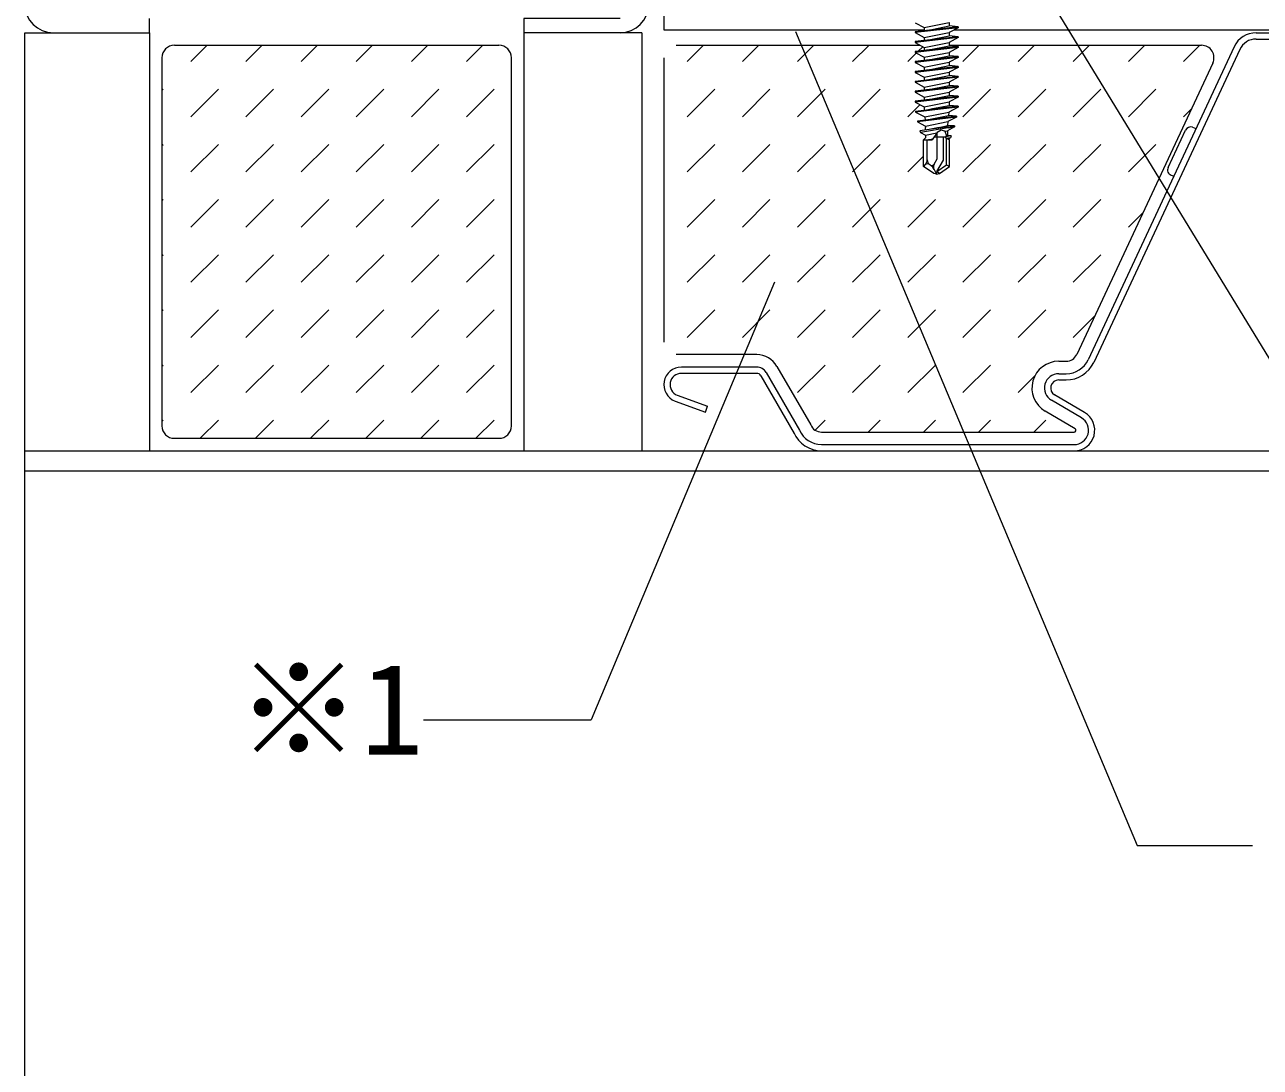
# Model space of a CAD drawing. Units: millimetres, scale not verified. Extents: x -675 to 675, y -471 to 460.
# Drawn here: x -411.8 to -213.8, y -96.2 to 70.8 of the extents above; entities that cross this region are included whole.
import ezdxf
from ezdxf.enums import TextEntityAlignment as Align

# ---------------------------------------------------------------- set-up
doc = ezdxf.new("R2010")
doc.units = ezdxf.units.MM
doc.header["$LTSCALE"] = 5
for name, color, linetype, lineweight in [('1-0_芯・寸法線', 7, 'Continuous', 9), ('1-6_アンカー類', 4, 'Continuous', 9), ('1-8_下地など', 7, 'Continuous', 9), ('1-9_下地鋼板', 1, 'Continuous', 9), ('1-A_元図・躯体', 7, 'Continuous', 9), ('1-B_その他', 33, 'Continuous', 18)]:
    doc.layers.add(name, color=color, linetype=linetype, lineweight=lineweight)
doc.styles.add('ＭＳ ゴシック', font='')
doc.styles.get('ＭＳ ゴシック').set_extended_font_data('MS Gothic')

msp = doc.modelspace()

# ---------------------------------------------------------------- linework, layer by layer
at = {"layer": '1-0_芯・寸法線'}
for p, q in [((-254.29, 85.968), (-179.653, -36.322)), ((-288.28, 69.734), (-233.534, -60.706)), ((-291.619, 29.582), (-321.051, -40.547)), ((-347.9, -40.547), (-321.051, -40.547)), ((-233.534, -60.706), (-215.059, -60.706))]:
    msp.add_line(p, q, dxfattribs=at)
at = {"layer": '1-6_アンカー類'}
for p, q in [((-262.227, 70.514), (-269.127, 69.719)), ((-262.227, 70.364), (-269.127, 69.569)), ((-269.127, 69.719), (-269.127, 69.569)), ((-267.677, 70.388), (-267.677, 69.887)), ((-267.195, 69.942), (-263.677, 70.641)), ((-263.677, 71.183), (-263.677, 70.641)), ((-262.227, 70.514), (-263.677, 70.641)), ((-262.227, 70.364), (-263.677, 69.593)), ((-263.677, 69.593), (-263.677, 69.051)), ((-262.227, 70.514), (-262.227, 70.364)), ((-262.227, 68.924), (-269.127, 68.129)), ((-262.227, 68.774), (-269.127, 67.979)), ((-269.127, 68.129), (-269.127, 67.979)), ((-262.227, 67.334), (-269.127, 66.539)), ((-267.677, 68.798), (-267.677, 68.297)), ((-267.195, 68.352), (-263.677, 69.051)), ((-267.195, 66.762), (-263.677, 67.461)), ((-262.227, 68.924), (-263.677, 69.051)), ((-262.227, 68.774), (-263.677, 68.003)), ((-263.677, 68.003), (-263.677, 67.461)), ((-262.227, 67.334), (-263.677, 67.461)), ((-262.227, 68.924), (-262.227, 68.774)), ((-262.227, 67.334), (-262.227, 67.184)), ((-262.227, 67.184), (-269.127, 66.389)), ((-269.127, 66.539), (-269.127, 66.389)), ((-262.227, 65.744), (-269.127, 64.949)), ((-262.227, 65.594), (-269.127, 64.799)), ((-267.677, 67.208), (-267.677, 66.707)), ((-267.677, 65.618), (-267.677, 65.117)), ((-267.195, 65.172), (-263.677, 65.871)), ((-262.227, 67.184), (-263.677, 66.413)), ((-263.677, 66.413), (-263.677, 65.871)), ((-262.227, 65.744), (-263.677, 65.871)), ((-262.227, 65.594), (-263.677, 64.823)), ((-262.227, 65.744), (-262.227, 65.594)), ((-269.127, 64.949), (-269.127, 64.799)), ((-262.227, 64.154), (-269.127, 63.359)), ((-262.227, 64.004), (-269.127, 63.209)), ((-267.677, 64.028), (-267.677, 63.527)), ((-267.195, 63.582), (-263.677, 64.281)), ((-263.677, 64.823), (-263.677, 64.281)), ((-262.227, 64.154), (-263.677, 64.281)), ((-262.227, 64.004), (-263.677, 63.233)), ((-262.227, 64.154), (-262.227, 64.004)), ((-269.127, 63.359), (-269.127, 63.209)), ((-262.227, 62.564), (-269.127, 61.769)), ((-262.227, 62.414), (-269.127, 61.619)), ((-269.127, 61.769), (-269.127, 61.619)), ((-267.677, 62.438), (-267.677, 61.937)), ((-267.195, 61.992), (-263.677, 62.691)), ((-263.677, 63.233), (-263.677, 62.691)), ((-262.227, 62.564), (-263.677, 62.691)), ((-262.227, 62.414), (-263.677, 61.643)), ((-263.677, 61.643), (-263.677, 61.101)), ((-262.227, 62.564), (-262.227, 62.414)), ((-262.227, 60.974), (-269.127, 60.179)), ((-262.227, 60.824), (-269.127, 60.029)), ((-269.127, 60.179), (-269.127, 60.029)), ((-267.677, 60.848), (-267.677, 60.347)), ((-267.195, 60.402), (-263.677, 61.101)), ((-267.195, 58.812), (-263.677, 59.511)), ((-262.227, 60.974), (-263.677, 61.101)), ((-262.227, 60.824), (-263.677, 60.053)), ((-263.677, 60.053), (-263.677, 59.511)), ((-262.227, 59.384), (-263.677, 59.511)), ((-262.227, 60.974), (-262.227, 60.824)), ((-262.227, 59.384), (-269.127, 58.589)), ((-262.227, 59.234), (-269.127, 58.439)), ((-269.127, 58.589), (-269.127, 58.439)), ((-269.033, 56.999), (-265.065, 57.467)), ((-267.677, 59.258), (-267.677, 58.757)), ((-267.677, 57.668), (-267.677, 57.393)), ((-266.333, 57.393), (-263.677, 57.921)), ((-262.227, 57.794), (-265.065, 57.467)), ((-262.227, 57.644), (-263.722, 56.849)), ((-262.227, 59.234), (-263.677, 58.463)), ((-263.677, 58.463), (-263.677, 57.921)), ((-262.227, 57.794), (-263.677, 57.921)), ((-262.227, 59.384), (-262.227, 59.234)), ((-262.227, 57.794), (-262.227, 57.644)), ((-269.033, 56.999), (-269.033, 56.849)), ((-262.479, 56.204), (-268.715, 55.409)), ((-262.479, 56.054), (-268.715, 55.259)), ((-267.677, 57.393), (-267.657, 57.162)), ((-267.566, 56.07), (-267.524, 55.561)), ((-267.182, 57.218), (-266.333, 57.393)), ((-266.967, 55.632), (-263.766, 56.317)), ((-262.479, 56.054), (-263.849, 55.326)), ((-263.722, 56.849), (-263.766, 56.317)), ((-262.479, 56.204), (-263.766, 56.317)), ((-262.479, 56.204), (-262.479, 56.054)), ((-268.715, 55.409), (-268.715, 55.259)), ((-263.836, 54.467), (-268.334, 53.825)), ((-268.334, 53.825), (-268.242, 53.587)), ((-263.815, 54.32), (-268.242, 53.587)), ((-267.442, 54.583), (-267.427, 54.393)), ((-267.427, 53.954), (-267.427, 54.393)), ((-265.278, 54.393), (-266.836, 54.039)), ((-265.577, 49.353), (-265.577, 53.591)), ((-265.278, 54.393), (-263.9, 54.711)), ((-264.34, 53.78), (-263.927, 53.864)), ((-264.34, 53.78), (-264.09, 53.058)), ((-262.797, 54.464), (-263.927, 53.864)), ((-263.927, 53.864), (-263.927, 53.095)), ((-263.849, 55.326), (-263.9, 54.711)), ((-262.797, 54.614), (-263.9, 54.711)), ((-263.836, 54.467), (-262.797, 54.614)), ((-263.815, 54.32), (-262.797, 54.464)), ((-262.797, 54.614), (-262.797, 54.464)), ((-267.777, 52.393), (-267.427, 52.72)), ((-267.777, 48.148), (-267.777, 52.393)), ((-267.777, 52.393), (-266.354, 52.393)), ((-267.427, 53.154), (-267.427, 52.72)), ((-267.177, 49.197), (-267.177, 52.393)), ((-266.964, 52.393), (-266.246, 52.559)), ((-266.547, 52.468), (-266.964, 52.393)), ((-266.03, 52.893), (-264.221, 52.893)), ((-264.577, 49.145), (-264.577, 52.893)), ((-263.324, 53.043), (-264.232, 52.881)), ((-264.09, 53.058), (-263.927, 53.095)), ((-263.461, 52.691), (-264.087, 52.584)), ((-264.077, 48.408), (-264.077, 52.581)), ((-263.324, 53.043), (-263.927, 53.095)), ((-263.907, 52.529), (-263.731, 52.547)), ((-263.907, 52.529), (-263.577, 52.393)), ((-263.461, 52.691), (-263.731, 52.547)), ((-263.577, 52.393), (-263.731, 52.547)), ((-263.577, 48.148), (-263.577, 52.393)), ((-263.324, 53.043), (-263.461, 52.691)), ((-267.537, 48.37), (-267.777, 48.148)), ((-266.128, 46.993), (-267.777, 48.148)), ((-266.774, 48.422), (-266.706, 48.375)), ((-266.076, 47.658), (-265.677, 46.893)), ((-266.058, 48.519), (-265.577, 49.353)), ((-265.63, 47.321), (-264.577, 49.145)), ((-265.63, 47.321), (-264.077, 48.408)), ((-265.226, 46.993), (-263.577, 48.148)), ((-264.077, 48.408), (-263.577, 48.148)), ((-265.677, 46.893), (-266.128, 46.993)), ((-265.63, 47.321), (-265.677, 46.893)), ((-265.677, 46.893), (-265.226, 46.993)), ((-265.226, 46.993), (-265.63, 47.321))]:
    msp.add_line(p, q, dxfattribs=at)
for points in [[(-269.127, 71.159), (-267.677, 70.388), (-263.677, 71.183)], [(-269.127, 69.569), (-267.677, 68.798), (-263.677, 69.593)], [(-269.127, 67.979), (-267.677, 67.208), (-263.677, 68.003)], [(-269.127, 66.389), (-267.677, 65.618), (-263.677, 66.413)], [(-269.127, 64.799), (-267.677, 64.028), (-263.677, 64.823)], [(-269.127, 63.209), (-267.677, 62.438), (-263.677, 63.233)], [(-269.127, 61.619), (-267.677, 60.848), (-263.677, 61.643)], [(-269.127, 60.029), (-267.677, 59.258), (-263.677, 60.053)], [(-269.127, 58.439), (-267.677, 57.668), (-263.677, 58.463)], [(-262.227, 57.644), (-265.048, 57.319), (-269.033, 56.849)], [(-269.033, 56.849), (-267.566, 56.07), (-263.722, 56.849)], [(-268.715, 55.259), (-267.442, 54.583), (-263.849, 55.326)], [(-268.242, 53.587), (-267.427, 53.154), (-265.623, 53.52)], [(-264.34, 53.78), (-264.958, 53.942), (-265.577, 53.591), (-266.354, 52.393)], [(-266.246, 52.559), (-266.547, 52.468), (-266.354, 52.393)], [(-263.907, 52.529), (-264.087, 52.584), (-264.232, 52.881), (-264.09, 53.058)]]:
    msp.add_lwpolyline(points, dxfattribs=at)
for centre, radius, start, end in [((-268.304, 49.197), 1.128, 312.846, 0), ((-267.123, 47.923), 0.609, 55, 132.846), ((-266.231, 49.197), 0.945, 180, 235), ((-266.448, 48.744), 0.45, 235, 330), ((-267.862, 46.725), 2.015, 27.6, 55), ((-265.284, 48.072), 0.894, 150, 207.6)]:
    msp.add_arc(centre, radius, start, end, dxfattribs=at)
at = {"layer": '1-8_下地など', "lineweight": 18}
msp.add_line((-391.803, 69.546), (-391.803, 71.846), dxfattribs=at)
at = {"layer": '1-8_下地など'}
for p, q in [((-411.803, 69.546), (-391.803, 69.546)), ((-411.803, -122.439), (-411.803, 69.546)), ((-391.803, 69.546), (-391.803, 2.561)), ((-312.908, 69.546), (-331.803, 69.546)), ((-331.803, 69.546), (-331.803, 2.561)), ((-312.908, 69.546), (-312.908, 2.561)), ((-411.803, 2.561), (318.197, 2.561)), ((-411.803, -0.639), (318.197, -0.639))]:
    msp.add_line(p, q, dxfattribs=at)
at = {"layer": '1-8_下地など', "lineweight": 18}
msp.add_lwpolyline([(-316.403, 71.846), (-331.803, 71.846), (-331.803, 69.546)], dxfattribs=at)
msp.add_arc((-407.203, 74.146), 4.6, 180, 270, dxfattribs=at)
at = {"layer": '1-8_下地など'}
msp.add_arc((-316.403, 74.146), 4.6, 270, 0, dxfattribs=at)
at = {"layer": '1-9_下地鋼板'}
for p, q in [((-309.381, 114.692), (-309.381, 70.046)), ((-309.381, 70.046), (-267.677, 70.046)), ((-262.826, 70.046), (-138.318, 70.046))]:
    msp.add_line(p, q, dxfattribs=at)
at = {"layer": '1-A_元図・躯体'}
for p, q in [((-214.456, 69.546), (-174.456, 69.546)), ((-214.469, 68.546), (-174.508, 68.546)), ((-217.979, 67.311), (-241.384, 17.152)), ((-217.073, 66.888), (-240.477, 16.729)), ((-228.571, 47.942), (-225.768, 53.948)), ((-224.67, 54.403), (-224.098, 54.195)), ((-228.075, 46.743), (-227.648, 46.587)), ((-294.502, 15.972), (-306.564, 15.972)), ((-294.502, 14.972), (-306.564, 14.972)), ((-293.843, 14.592), (-288.506, 5.348)), ((-292.977, 15.092), (-287.64, 5.848)), ((-246.098, 14.916), (-244.894, 14.916)), ((-246.098, 13.916), (-244.894, 13.916)), ((-307.584, 10.53), (-302.723, 8.774)), ((-307.245, 11.47), (-302.384, 9.715)), ((-242.448, 7.821), (-247.26, 10.655)), ((-241.941, 8.683), (-246.752, 11.517)), ((-302.723, 8.774), (-302.384, 9.715)), ((-284.106, 3.561), (-243.61, 3.561)), ((-284.106, 2.561), (-243.61, 2.561))]:
    msp.add_line(p, q, dxfattribs=at)
for centre, radius, start, end in [((-214.469, 65.673), 3.873, 89.806, 154.986), ((-214.469, 65.673), 2.873, 90, 154.986), ((-224.972, 53.576), 0.88, 69.995, 154.989), ((-227.773, 47.57), 0.88, 154.991, 249.999), ((-306.564, 13.156), 2.817, 90, 248.783), ((-294.502, 14.212), 1.761, 29.999, 90), ((-244.894, 18.789), 3.873, 270, 335.001), ((-244.894, 18.789), 4.873, 270, 335.001), ((-306.564, 13.156), 1.817, 90, 248.783), ((-294.502, 14.212), 0.761, 29.999, 90), ((-246.098, 12.627), 2.289, 90, 239.499), ((-246.098, 12.627), 1.289, 90, 239.499), ((-243.61, 5.85), 3.289, 270, 59.499), ((-243.61, 5.85), 2.289, 270, 59.499), ((-284.106, 7.434), 4.873, 203.679, 270), ((-284.106, 7.434), 3.873, 203.679, 270)]:
    msp.add_arc(centre, radius, start, end, dxfattribs=at)
at = {"layer": '1-B_その他'}
for p, q in [((-387.803, 67.546), (-335.803, 67.546)), ((-385.188, 64.923), (-382.565, 67.546)), ((-376.349, 64.923), (-373.726, 67.546)), ((-367.51, 64.923), (-364.887, 67.546)), ((-358.671, 64.923), (-356.048, 67.546)), ((-349.832, 64.923), (-347.21, 67.546)), ((-340.993, 64.923), (-338.371, 67.546)), ((-307.381, 67.546), (-268.311, 67.546)), ((-305.638, 64.923), (-303.015, 67.546)), ((-296.799, 64.923), (-294.177, 67.546)), ((-287.96, 64.923), (-285.338, 67.546)), ((-279.122, 64.923), (-276.499, 67.546)), ((-263.677, 67.546), (-223.217, 67.546)), ((-261.444, 64.923), (-258.821, 67.546)), ((-252.605, 64.923), (-249.982, 67.546)), ((-243.766, 64.923), (-241.144, 67.546)), ((-234.927, 64.923), (-232.305, 67.546)), ((-226.089, 64.923), (-223.466, 67.546)), ((-389.803, 65.546), (-389.803, 6.561)), ((-333.803, 6.561), (-333.803, 65.546)), ((-309.381, 65.546), (-309.381, 19.972)), ((-270.283, 64.923), (-268.924, 66.282)), ((-268.606, 66.599), (-267.886, 67.32)), ((-221.405, 64.7), (-243.196, 17.998)), ((-389.803, 60.307), (-389.607, 60.504)), ((-385.188, 56.084), (-380.768, 60.504)), ((-376.349, 56.084), (-371.929, 60.504)), ((-367.51, 56.084), (-363.091, 60.504)), ((-358.671, 56.084), (-354.252, 60.504)), ((-349.832, 56.084), (-345.413, 60.504)), ((-340.993, 56.084), (-336.574, 60.504)), ((-305.638, 56.084), (-301.219, 60.504)), ((-296.799, 56.084), (-292.38, 60.504)), ((-287.96, 56.084), (-283.541, 60.504)), ((-279.122, 56.084), (-274.702, 60.504)), ((-261.444, 56.084), (-257.025, 60.504)), ((-252.605, 56.084), (-248.186, 60.504)), ((-243.766, 56.084), (-239.347, 60.504)), ((-234.927, 56.084), (-230.508, 60.504)), ((-270.283, 56.084), (-268.344, 58.023)), ((-226.089, 56.084), (-224.844, 57.329)), ((-389.803, 51.469), (-389.607, 51.665)), ((-385.188, 47.245), (-380.768, 51.665)), ((-376.349, 47.245), (-371.929, 51.665)), ((-367.51, 47.245), (-363.091, 51.665)), ((-358.671, 47.245), (-354.252, 51.665)), ((-349.832, 47.245), (-345.413, 51.665)), ((-340.993, 47.245), (-336.574, 51.665)), ((-305.638, 47.245), (-301.219, 51.665)), ((-296.799, 47.245), (-292.38, 51.665)), ((-287.96, 47.245), (-283.541, 51.665)), ((-279.122, 47.245), (-274.702, 51.665)), ((-261.444, 47.245), (-257.025, 51.665)), ((-252.605, 47.245), (-248.186, 51.665)), ((-243.766, 47.245), (-239.347, 51.665)), ((-234.927, 47.245), (-230.508, 51.665)), ((-270.283, 47.245), (-267.777, 49.752)), ((-389.803, 42.63), (-389.607, 42.826)), ((-385.188, 38.407), (-380.768, 42.826)), ((-376.349, 38.407), (-371.929, 42.826)), ((-367.51, 38.407), (-363.091, 42.826)), ((-358.671, 38.407), (-354.252, 42.826)), ((-349.832, 38.407), (-345.413, 42.826)), ((-340.993, 38.407), (-336.574, 42.826)), ((-305.638, 38.407), (-301.219, 42.826)), ((-296.799, 38.407), (-292.38, 42.826)), ((-287.96, 38.407), (-283.541, 42.826)), ((-279.122, 38.407), (-274.702, 42.826)), ((-270.283, 38.407), (-265.863, 42.826)), ((-261.444, 38.407), (-257.025, 42.826)), ((-252.605, 38.407), (-248.186, 42.826)), ((-243.766, 38.407), (-239.347, 42.826)), ((-234.927, 38.407), (-232.576, 40.758)), ((-389.803, 33.791), (-389.607, 33.987)), ((-385.188, 29.568), (-380.768, 33.987)), ((-376.349, 29.568), (-371.929, 33.987)), ((-367.51, 29.568), (-363.091, 33.987)), ((-358.671, 29.568), (-354.252, 33.987)), ((-349.832, 29.568), (-345.413, 33.987)), ((-340.993, 29.568), (-336.574, 33.987)), ((-305.638, 29.568), (-301.219, 33.987)), ((-296.799, 29.568), (-292.38, 33.987)), ((-287.96, 29.568), (-283.541, 33.987)), ((-279.122, 29.568), (-274.702, 33.987)), ((-270.283, 29.568), (-265.863, 33.987)), ((-261.444, 29.568), (-257.025, 33.987)), ((-252.605, 29.568), (-248.186, 33.987)), ((-243.766, 29.568), (-239.347, 33.987)), ((-389.803, 24.952), (-389.607, 25.148)), ((-385.188, 20.729), (-380.768, 25.148)), ((-376.349, 20.729), (-371.929, 25.148)), ((-367.51, 20.729), (-363.091, 25.148)), ((-358.671, 20.729), (-354.252, 25.148)), ((-349.832, 20.729), (-345.413, 25.148)), ((-340.993, 20.729), (-336.574, 25.148)), ((-305.638, 20.729), (-301.219, 25.148)), ((-296.799, 20.729), (-292.38, 25.148)), ((-287.96, 20.729), (-283.541, 25.148)), ((-279.122, 20.729), (-274.702, 25.148)), ((-270.283, 20.729), (-265.863, 25.148)), ((-261.444, 20.729), (-257.025, 25.148)), ((-252.605, 20.729), (-248.186, 25.148)), ((-243.766, 20.729), (-240.309, 24.187)), ((-294.502, 17.972), (-307.381, 17.972)), ((-389.803, 16.113), (-389.607, 16.309)), ((-385.188, 11.89), (-380.768, 16.309)), ((-376.349, 11.89), (-371.929, 16.309)), ((-367.51, 11.89), (-363.091, 16.309)), ((-358.671, 11.89), (-354.252, 16.309)), ((-349.832, 11.89), (-345.413, 16.309)), ((-340.993, 11.89), (-336.574, 16.309)), ((-291.245, 16.092), (-285.847, 6.742)), ((-287.96, 11.89), (-283.541, 16.309)), ((-279.122, 11.89), (-274.702, 16.309)), ((-270.283, 11.89), (-265.863, 16.309)), ((-261.444, 11.89), (-257.025, 16.309)), ((-246.098, 16.916), (-244.894, 16.916)), ((-252.605, 11.89), (-249.917, 14.578)), ((-243.463, 6.098), (-248.275, 8.932)), ((-389.803, 7.274), (-389.607, 7.471)), ((-383.678, 4.561), (-380.768, 7.471)), ((-374.839, 4.561), (-371.929, 7.471)), ((-366, 4.561), (-363.091, 7.471)), ((-357.161, 4.561), (-354.252, 7.471)), ((-348.323, 4.561), (-345.413, 7.471)), ((-339.484, 4.561), (-336.574, 7.471)), ((-285.14, 5.872), (-283.541, 7.471)), ((-276.612, 5.561), (-274.702, 7.471)), ((-267.773, 5.561), (-265.863, 7.471)), ((-258.934, 5.561), (-257.025, 7.471)), ((-250.095, 5.561), (-248.186, 7.471)), ((-387.803, 4.561), (-335.803, 4.561)), ((-284.106, 5.561), (-243.61, 5.561))]:
    msp.add_line(p, q, dxfattribs=at)
for centre, radius, start, end in [((-387.803, 65.546), 2, 90, 180), ((-335.803, 65.546), 2, 0, 90), ((-223.217, 65.546), 2, 334.986, 90), ((-294.502, 14.212), 3.761, 29.999, 90), ((-244.894, 18.789), 1.873, 270, 335.001), ((-246.098, 12.627), 4.289, 90, 239.499), ((-387.803, 6.561), 2, 180, 270), ((-335.803, 6.561), 2, 270, 0), ((-284.106, 7.434), 1.873, 201.669, 270), ((-243.61, 5.85), 0.289, 270, 59.499)]:
    msp.add_arc(centre, radius, start, end, dxfattribs=at)

# ---------------------------------------------------------------- texts
at = {"layer": '1-0_芯・寸法線', "style": 'ＭＳ ゴシック'}
msp.add_text('※1', height=14.66, dxfattribs=at).set_placement((-377.9, -50.547), align=Align.BOTTOM_LEFT)

doc.saveas('drawing.dxf')
